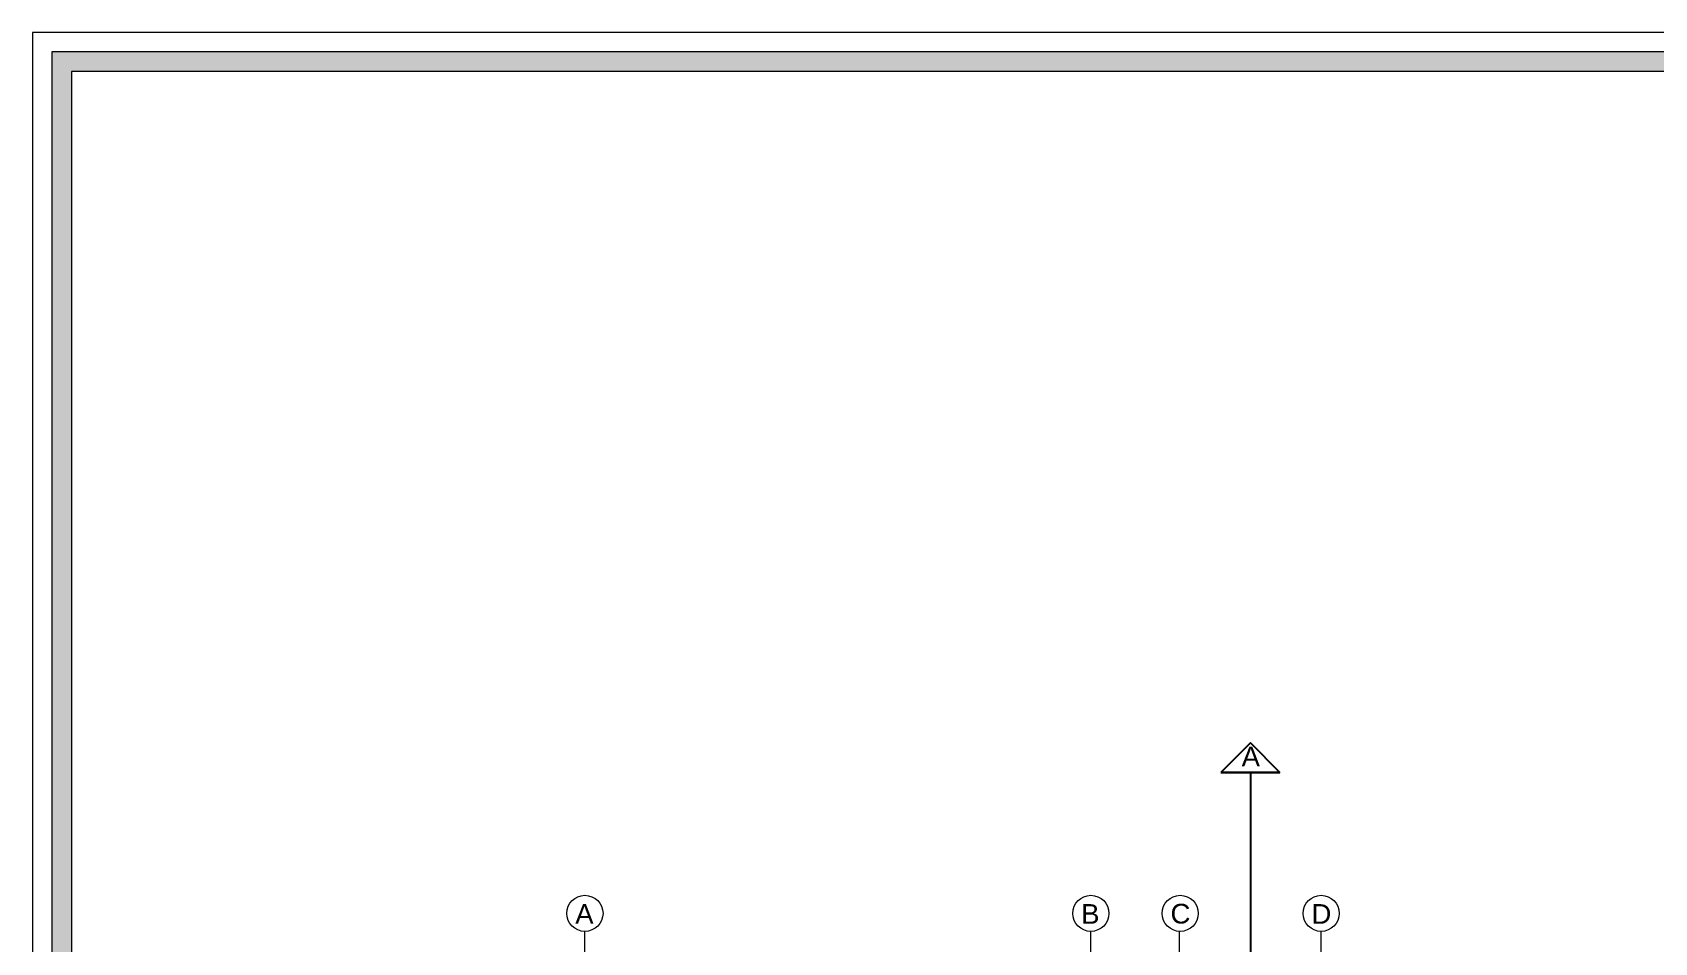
# Model space of a CAD drawing. Header units: metres. Extents: x -355 to 973, y -73 to 238.
# Drawn here: x -313.96 to -286.47, y 116.15 to 131.58 of the extents above; entities that cross this region are included whole.
import ezdxf

# ---------------------------------------------------------------- set-up
doc = ezdxf.new("R2010")
doc.units = ezdxf.units.M
doc.header["$LTSCALE"] = 3
doc.header["$MEASUREMENT"] = 0
doc.layers.add('05', color=21, linetype='Continuous', lineweight=5)
doc.styles.get("Standard").update_dxf_attribs({"font": 'arial.ttf'})

msp = doc.modelspace()

# ---------------------------------------------------------------- hatches: boundary and pattern name
at = {"layer": '05'}
h = msp.add_hatch(color=256, dxfattribs=at)
h.paths.add_polyline_path([(-248.045, 131.246), (-248.045, 85.709), (-313.63, 85.709), (-313.63, 131.246)])
h.paths.add_polyline_path([(-248.376, 86.039), (-313.299, 86.039), (-313.299, 130.916), (-248.376, 130.916)], flags=16)

# ---------------------------------------------------------------- linework, layer by layer
at = {"color": 240, "true_color": 0xed1f24}
for p, q in [((-293.32, 119.534), (-293.82, 119.034)), ((-293.32, 119.534), (-292.82, 119.034)), ((-292.82, 119.034), (-293.32, 119.534)), ((-293.32, 119.034), (-293.82, 119.034)), ((-293.82, 119.034), (-293.32, 119.034)), ((-293.32, 119.034), (-293.32, 95.721)), ((-293.32, 119.034), (-292.82, 119.034)), ((-292.82, 119.034), (-293.32, 119.034))]:
    msp.add_line(p, q, dxfattribs=at)
at = {"layer": '05'}
for p, q in [((-304.597, 114.886), (-304.597, 116.339)), ((-296.023, 114.886), (-296.023, 116.339)), ((-294.52, 114.886), (-294.52, 116.339)), ((-292.12, 114.886), (-292.12, 116.339))]:
    msp.add_line(p, q, dxfattribs=at)
for points in [[(-247.714, 131.577), (-313.96, 131.577), (-313.96, 85.378), (-247.714, 85.378)], [(-248.045, 131.246), (-313.63, 131.246), (-313.63, 85.709), (-248.045, 85.709)], [(-248.376, 130.916), (-313.299, 130.916), (-313.299, 86.039), (-248.376, 86.039)]]:
    msp.add_lwpolyline(points, close=True, dxfattribs=at)
for centre in [(-304.597, 116.645), (-296.023, 116.645), (-294.509, 116.645), (-292.12, 116.645)]:
    msp.add_circle(centre, 0.306, dxfattribs=at)

# ---------------------------------------------------------------- texts
at = {"layer": '05', "char_height": 0.334, "width": 2.97674, "attachment_point": 7}
for s, insert in [('A', (-293.469, 119.136)), ('A', (-304.762, 116.468)), ('B', (-296.188, 116.468)), ('C', (-294.674, 116.468)), ('D', (-292.285, 116.468))]:
    msp.add_mtext(s, dxfattribs=dict(at, insert=insert))

doc.saveas('drawing.dxf')
